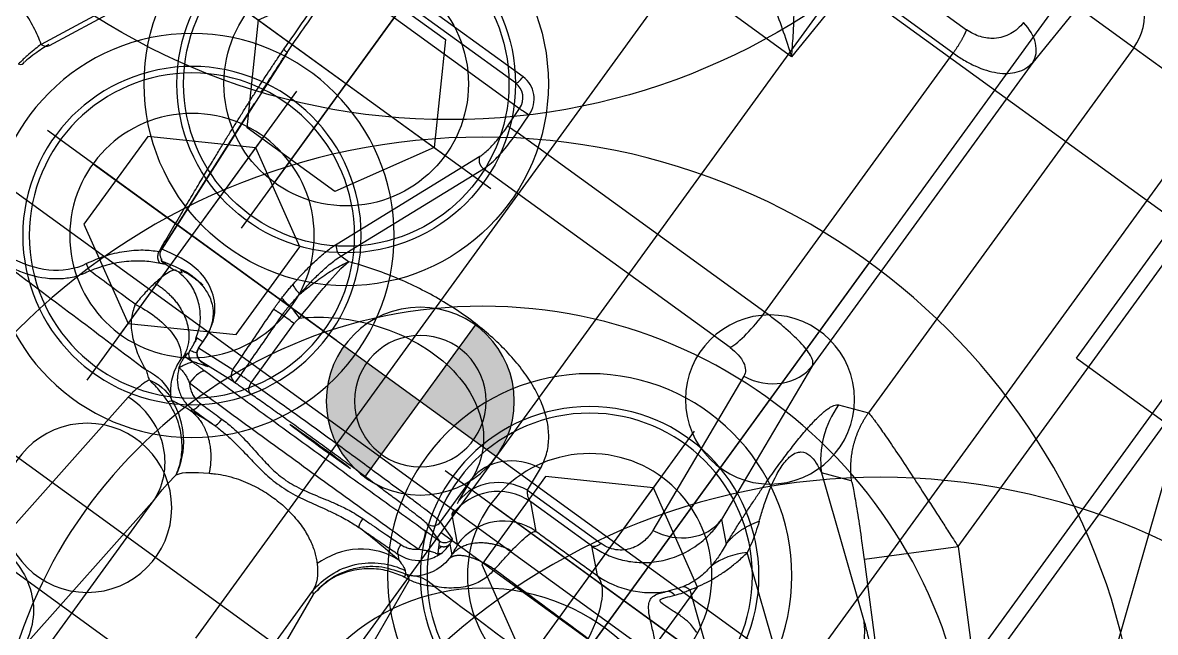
# Model space of a CAD drawing. Header units: millimetres. Extents: x 10462777 to 22643323, y 453826 to 1389191.
# Drawn here: x 11278924.3 to 11278984.5, y 585002 to 585034.5 of the extents above; entities that cross this region are included whole.
import ezdxf

# ---------------------------------------------------------------- set-up
doc = ezdxf.new("R2010")
doc.units = ezdxf.units.MM
doc.header["$LTSCALE"] = 200
doc.header["$MEASUREMENT"] = 0
for name, pattern in [('CENTER', [2, 1.25, -0.25, 0.25, -0.25]), ('HIDDEN', [3.75, 2.5, -1.25]), ('PHANTOM', [2.5, 1.25, -0.25, 0.25, -0.25, 0.25, -0.25])]:
    doc.linetypes.add(name, pattern=pattern)
doc.layers.get('0').update_dxf_attribs({"linetype": 'CONTINUOUS'})
for name, color, linetype in [('1', 1, 'CENTER'), ('CENTER', 1, 'CONTINUOUS'), ('CL', 3, 'CONTINUOUS'), ('DR1501-002-005-002', 7, 'CONTINUOUS'), ('HL', 2, 'HIDDEN')]:
    doc.layers.add(name, color=color, linetype=linetype)
doc.layers.add('LAYOUT', color=8, linetype='CONTINUOUS', lineweight=25)

# ---------------------------------------------------------------- blocks, each defined once
blk = doc.blocks.new('A$C321A0869')
at = {"layer": '1', "color": 155, "linetype": 'Continuous'}
for p, q in [((466.979, 285.091), (466.772, 281.313)), ((470.657, 285.091), (466.979, 285.091)), ((470.657, 285.091), (470.657, 261.085)), ((478.694, 285.091), (470.657, 285.091)), ((478.694, 258.125), (478.694, 285.091)), ((492.896, 247.097), (479.067, 285.091)), ((466.772, 281.313), (466.772, 261.384)), ((456.343, 280.651), (462.898, 280.651)), ((456.495, 279.228), (456.215, 274.025)), ((463.05, 279.228), (456.495, 279.228)), ((463.05, 262.187), (463.05, 279.228)), ((456.215, 274.025), (451.963, 274.025)), ((445.284, 264.77), (429.574, 264.77)), ((445.153, 264.267), (429.444, 264.267)), ((435.429, 263.296), (446.125, 263.296)), ((446.163, 262.169), (446.125, 263.296)), ((446.778, 262.187), (446.74, 263.314)), ((463.05, 262.187), (446.778, 262.187)), ((466.772, 261.384), (467.675, 251.903)), ((469.123, 260.498), (470.657, 261.085)), ((423.921, 251.321), (428.003, 259.79)), ((442.503, 251.77), (445.911, 259.991)), ((427.615, 259.573), (423.533, 251.104)), ((443.053, 251.352), (446.461, 259.573)), ((447.241, 259.573), (446.461, 259.573)), ((462.66, 259.573), (447.241, 259.573)), ((434.369, 258.44), (435.124, 246.06)), ((464.148, 258.77), (465.052, 249.289)), ((475.051, 254.667), (478.694, 258.125)), ((478.694, 258.125), (483.717, 252.833)), ((472.037, 257.627), (470.503, 257.04)), ((470.503, 257.04), (477.009, 251.957)), ((434.549, 255.216), (435.108, 246.047)), ((480.074, 249.375), (475.051, 254.667)), ((467.675, 251.903), (468.633, 250.991)), ((443.556, 251.352), (443.053, 251.352)), ((477.106, 245.576), (469.806, 251.28)), ((458.401, 247.109), (458.274, 248.447)), ((468.5, 247.885), (474.964, 242.835)), ((443.156, 243.104), (443.156, 246.992)), ((458.401, 247.109), (463.249, 247.109)), ((460.06, 245.603), (458.899, 246.709)), ((462.9, 246.709), (458.899, 246.709)), ((462.9, 246.709), (464.06, 245.604)), ((455.65, 243.018), (455.65, 245.834)), ((455.778, 244.496), (455.65, 245.834)), ((435.496, 245.532), (436.29, 245.532)), ((439.774, 243.464), (439.792, 242.941)), ((439.809, 242.94), (439.792, 243.447)), ((456.297, 243.342), (455.926, 243.695)), ((439.792, 242.941), (439.809, 242.94)), ((441.958, 243.08), (439.809, 242.94)), ((456.695, 242.67), (455.65, 243.018)), ((456.767, 242.895), (456.297, 243.342)), ((457.087, 242.59), (456.767, 242.895)), ((442.444, 242.595), (440.295, 242.455)), ((440.295, 242.455), (440.794, 242.452)), ((440.646, 242.403), (440.794, 242.452)), ((448.116, 242.509), (446.116, 242.509)), ((448.116, 242.544), (448.116, 242.509)), ((448.116, 242.509), (450.116, 242.509)), ((456.192, 242.167), (455.148, 242.515)), ((456.742, 242.361), (457.163, 241.947)), ((441.372, 240.01), (441.476, 240.115)), ((454.811, 240.303), (455.048, 240.07)), ((457.119, 229.818), (456.133, 239.558)), ((438.309, 238.644), (437.273, 228.161)), ((452.31, 236.044), (452.438, 235.91)), ((452.31, 215.653), (452.31, 236.044)), ((452.438, 235.91), (453.419, 226.225)), ((442.638, 235.051), (441.602, 224.568)), ((442.638, 215.654), (442.638, 235.051))]:
    blk.add_line(p, q, dxfattribs=at)
blk.add_arc((440.295, 242.958), 0.503, 181.9319, 269.73203, dxfattribs=at)
for centre, major_axis, ratio, start_param, end_param in [((467.644, 285.091), (0, -3.018), 0.99863, 1.570784, 3.14158), ((464.762, 281.313), (-2.009, 0.111), 0.723624, 3.217493, 4.568004), ((445.153, 264.77), (0, -0.503), 0.258819, 0, 1.570796), ((445.284, 263.261), (0, 1.509), 0.965926, 4.747296, 6.283185), ((445.153, 263.261), (0, 1.006), 0.965926, 4.747296, 6.283185), ((446.61, 263.314), (-0.503, -0.017), 0.009033, 0.261647, 1.832443), ((463.758, 261.384), (3.004, 0.286), 0.87535, 4.75906, 6.174726), ((474.146, 260.498), (-1.799, 4.697), 0.998429, 1.205492, 1.963716), ((464.661, 251.903), (-3.004, -0.286), 0.87535, 1.617467, 3.033135), ((473.365, 248.498), (-3.097, -3.964), 0.9436, 1.570795, 2.984605), ((423.468, 251.539), (0.453, -0.218), 0.831871, 5.227475, 6.283176), ((442.988, 251.788), (-0.465, 0.193), 0.840907, 0.498329, 2.038897), ((422.881, 249.862), (0.485, -0.132), 0.647502, 5.49293, 6.629489), ((458.664, 245.834), (3.004, 0.286), 0.87535, 1.617467, 3.033136), ((442.547, 247.392), (-0.98, 0.226), 0.189557, 4.024984, 4.921857), ((458.792, 244.496), (-3.004, -0.286), 0.87535, 4.75906, 6.174726), ((463.992, 250.627), (-3.469, -3.642), 0.997391, 0.77587, 1.562653), ((458.94, 243.695), (2.081, 2.185), 0.997391, 0.775872, 2.330495), ((435.61, 246.078), (0.502, 0.031), 0.092124, 2.878813, 3.141617), ((460.101, 242.59), (-2.081, -2.185), 0.997391, 3.917464, 5.472087), ((440.295, 242.958), (0.033, -0.502), 0.965941, 4.684311, 6.215689), ((442.444, 243.098), (-0.503, -0.018), 0.001214, 0.261636, 1.604682), ((442.444, 243.098), (0.033, -0.502), 0.965941, 4.684311, 6.215689), ((442.444, 243.098), (0, -0.503), 0.0339, 0.017463, 1.570816), ((455.148, 243.023), (-0.159, -0.477), 0.998478, 0.321964, 1.881659), ((439.908, 242.584), (-0.106, 0.388), 0.997822, 1.304169, 2.873854), ((439.91, 242.581), (-0.083, -0.394), 0.996405, 6.0569, 6.490677), ((439.929, 242.57), (-0.343, 0.21), 0.999791, 1.672901, 2.119949), ((440.646, 242.806), (-0.127, 0.382), 0.998478, 2.312751, 2.819629), ((440.851, 241.16), (0.007, 1.006), 0.347159, 0.01862, 1.57304), ((442.912, 240.617), (-0.001, 0.503), 0.231957, 3.195774, 4.712032), ((452.301, 240.738), (-0.012, 0.503), 0.186507, 1.566321, 3.088304), ((438.623, 234.875), (4.004, -0.396), 0.938232, 0.151692, 1.741606)]:
    blk.add_ellipse(centre, major_axis=major_axis, ratio=ratio, start_param=start_param, end_param=end_param, dxfattribs=at)
at = {"layer": '1', "color": 155, "linetype": 'Continuous', "extrusion": (0, 0, -1)}
for start_param, end_param in [(0.000305, 1.570796), (3.141593, 6.283185), (1.570796, 3.141288)]:
    blk.add_ellipse((448.116, 242.509), major_axis=(-2, 0), ratio=0.017455, start_param=start_param, end_param=end_param, dxfattribs=at)
at = {"layer": '1', "color": 155, "linetype": 'Continuous'}
for points, degree, knots in [([(465.131, 282.736), (465.115, 282.585), (465.084, 282.284), (464.938, 281.859), (464.709, 281.471), (464.331, 281.082), (463.852, 280.814), (463.328, 280.672), (463.041, 280.658), (462.898, 280.651)], 3, [0, 0, 0, 0, 0.149619, 0.297757, 0.443397, 0.586861, 0.796405, 0.898581, 1, 1, 1, 1]), ([(463.05, 279.228), (463.282, 279.234), (463.756, 279.246), (464.653, 279.384), (465.666, 279.731), (466.349, 280.287), (466.686, 280.839), (466.743, 281.153), (466.772, 281.313)], 3, [0, 0, 0, 0, 0.10841, 0.221096, 0.454943, 0.713247, 0.854294, 1, 1, 1, 1]), ([(456.215, 274.025), (456.021, 274.342), (455.696, 274.872), (455.08, 275.809), (454.428, 276.742), (453.807, 277.533), (453.411, 277.979), (453.251, 278.134), (453.182, 278.201)], 3, [0, 0, 0, 0, 0.203706, 0.339961, 0.610912, 0.827442, 0.925494, 1, 1, 1, 1]), ([(451.814, 276.862), (452.369, 276.595), (453.155, 276.114), (454.694, 275.109), (455.474, 274.566), (456.215, 274.025)], 3, [0, 0, 0, 0, 0.5, 0.5, 1, 1, 1, 1]), ([(434.134, 258.457), (434.113, 259.488), (434.074, 261.435), (434.036, 263.362), (434.018, 264.27)], 3, [0, 0, 0, 0, 0.526385, 1, 1, 1, 1]), ([(434.369, 258.44), (434.347, 259.47), (434.304, 261.423), (434.263, 263.356), (434.243, 264.27)], 3, [0, 0, 0, 0, 0.524797, 1, 1, 1, 1]), ([(446.461, 259.573), (446.517, 259.734), (446.641, 260.095), (446.774, 260.997), (446.777, 261.767), (446.778, 262.187)], 3, [0, 0, 0, 0, 0.267674, 0.601118, 1, 1, 1, 1]), ([(466.772, 261.384), (466.744, 261.443), (466.691, 261.559), (466.376, 261.766), (465.714, 261.983), (464.714, 262.121), (463.794, 262.179), (463.297, 262.184), (463.05, 262.187)], 3, [0, 0, 0, 0, 0.132139, 0.256389, 0.507677, 0.754767, 0.87835, 1, 1, 1, 1]), ([(470.657, 261.085), (470.686, 261.083), (470.743, 261.079), (470.978, 261.013), (471.377, 260.886), (472.031, 260.66), (473.347, 260.185), (475.116, 259.519), (476.826, 258.858), (477.872, 258.449), (478.404, 258.24), (478.694, 258.125)], 3, [0, 0, 0, 0, 0.077097, 0.154732, 0.233077, 0.351193, 0.475205, 0.73083, 0.86431, 0.92586, 1, 1, 1, 1]), ([(434.506, 255.924), (434.501, 256.01), (434.485, 256.284), (434.459, 256.742), (434.428, 257.3), (434.398, 257.863), (434.379, 258.246), (434.369, 258.44)], 3, [0, 0, 0, 0, 0.101663, 0.326247, 0.550831, 0.775416, 1, 1, 1, 1]), ([(469.342, 253.002), (469.261, 253.227), (469.101, 253.672), (468.871, 254.438), (468.696, 255.144), (468.577, 255.961), (468.602, 256.519), (468.668, 256.899), (468.797, 257.136), (469.066, 257.406), (469.464, 257.449), (469.978, 257.322), (470.327, 257.134), (470.503, 257.04)], 3, [0, 0, 0, 0, 0.088282, 0.174016, 0.253238, 0.300152, 0.32023, 0.343686, 0.399767, 0.461906, 0.637167, 0.817571, 1, 1, 1, 1]), ([(475.051, 254.667), (474.344, 255.412), (473.266, 256.52), (472.277, 257.467), (472.059, 257.636), (472.037, 257.627)], 3, [0, 0, 0, 0, 0.5, 0.75, 1, 1, 1, 1]), ([(462.9, 246.709), (463.044, 246.714), (463.33, 246.724), (463.899, 246.809), (464.603, 247.008), (465.403, 247.408), (466.145, 247.977), (466.796, 248.726), (467.312, 249.653), (467.584, 250.564), (467.681, 251.331), (467.677, 251.729), (467.675, 251.903)], 3, [0, 0, 0, 0, 0.049204, 0.098006, 0.195949, 0.298758, 0.410567, 0.535096, 0.675092, 0.831009, 0.926119, 1, 1, 1, 1]), ([(423.868, 251.335), (423.851, 251.296), (423.787, 251.146), (423.673, 250.848), (423.523, 250.395), (423.419, 250.038), (423.367, 249.845)], 3, [0, 0, 0, 0, 0.10966, 0.40644, 0.70322, 1, 1, 1, 1]), ([(442.477, 248.46), (442.533, 248.673), (442.645, 249.097), (442.873, 249.818), (443.167, 250.634), (443.423, 251.106), (443.556, 251.352)], 3, [0, 0, 0, 0, 0.181714, 0.361542, 0.668021, 1, 1, 1, 1]), ([(442.477, 248.46), (442.479, 248.492), (442.491, 248.624), (442.515, 248.863), (442.553, 249.182), (442.601, 249.522), (442.66, 249.881), (442.733, 250.257), (442.823, 250.647), (442.93, 251.024), (443.011, 251.25), (443.053, 251.352)], 3, [0, 0, 0, 0, 0.026988, 0.111938, 0.205321, 0.308097, 0.421549, 0.547167, 0.686891, 0.84333, 1, 1, 1, 1]), ([(443.202, 247.392), (443.238, 248.182), (443.277, 248.978), (443.377, 250.347), (443.446, 250.939), (443.556, 251.352)], 3, [0, 0, 0, 0, 0.5, 0.5, 1, 1, 1, 1]), ([(423.533, 251.104), (423.522, 251.07), (423.475, 250.925), (423.392, 250.629), (423.284, 250.171), (423.208, 249.793), (423.167, 249.573), (423.162, 249.546)], 3, [0, 0, 0, 0, 0.081006, 0.34261, 0.633516, 0.956446, 1, 1, 1, 1]), ([(468.633, 250.991), (468.652, 250.857), (468.69, 250.518), (468.704, 250.044), (468.687, 249.708), (468.677, 249.58)], 3, [0, 0, 0, 0, 0.292514, 0.729303, 1, 1, 1, 1]), ([(443.202, 247.392), (444.203, 248.272), (445.484, 249.033), (448.328, 249.988), (449.882, 250.161), (452.579, 249.771), (453.696, 249.223), (455.19, 247.741), (455.584, 246.814), (455.65, 245.834)], 3, [0, 0, 0, 0, 0.25, 0.25, 0.5, 0.5, 0.75, 0.75, 1, 1, 1, 1]), ([(468.677, 249.58), (468.65, 249.335), (468.61, 248.977), (468.428, 248.427), (468.273, 248.084), (468.159, 247.895), (468.105, 247.805)], 3, [0, 0, 0, 0, 0.542193, 0.791502, 0.901502, 1, 1, 1, 1]), ([(468.029, 247.189), (468.056, 247.222), (468.169, 247.366), (468.33, 247.596), (468.453, 247.801), (468.5, 247.885)], 3, [0, 0, 0, 0, 0.152753, 0.660661, 1, 1, 1, 1]), ([(458.899, 246.709), (458.896, 246.71), (458.87, 246.714), (458.82, 246.726), (458.751, 246.755), (458.683, 246.796), (458.616, 246.849), (458.549, 246.914), (458.483, 246.991), (458.434, 247.059), (458.407, 247.1), (458.401, 247.109)], 3, [0, 0, 0, 0, 0.019231, 0.152563, 0.285669, 0.418951, 0.552837, 0.687776, 0.824223, 0.96263, 1, 1, 1, 1]), ([(469.081, 243.888), (468.993, 244.044), (468.825, 244.339), (468.44, 244.769), (467.838, 245.257), (467.295, 245.746), (467.107, 246.145), (467.088, 246.391), (467.18, 246.618), (467.365, 246.865), (467.517, 247.043), (467.597, 247.137)], 3, [0, 0, 0, 0, 0.112378, 0.212022, 0.38125, 0.626937, 0.716016, 0.791077, 0.882736, 0.937814, 1, 1, 1, 1]), ([(470.126, 246.27), (469.914, 246.343), (469.557, 246.467), (468.982, 246.481), (468.605, 246.465), (468.258, 246.443), (467.893, 246.419), (467.536, 246.439), (467.55, 246.581), (467.598, 246.67), (467.748, 246.861), (467.912, 247.052), (468.029, 247.189)], 3, [0, 0, 0, 0, 0.265001, 0.44646, 0.551149, 0.587095, 0.728981, 0.842237, 0.862993, 0.883813, 0.916512, 1, 1, 1, 1]), ([(439.792, 243.447), (439.782, 243.599), (439.764, 243.877), (439.691, 244.248), (439.59, 244.585), (439.407, 244.987), (439.09, 245.426), (438.39, 246.013), (437.035, 246.472), (435.867, 246.22), (435.124, 246.06)], 3, [0, 0, 0, 0, 0.024222, 0.044598, 0.069096, 0.101718, 0.167094, 0.268718, 0.534495, 1, 1, 1, 1]), ([(435.089, 245.855), (434.847, 245.725), (434.351, 245.459), (433.588, 244.798), (432.882, 244.011), (432.513, 243.378), (432.342, 243.084)], 3, [0, 0, 0, 0, 0.248603, 0.51116, 0.772949, 1, 1, 1, 1]), ([(435.435, 245.615), (435.388, 245.64), (435.293, 245.692), (435.167, 245.843), (435.141, 245.979), (435.124, 246.06)], 3, [0, 0, 0, 0, 0.286132, 0.572683, 1, 1, 1, 1]), ([(437.719, 245.814), (437.518, 245.842), (436.771, 245.88), (436.034, 245.679), (435.496, 245.532)], 3, [0, 0, 0, 0, 0.26895, 1, 1, 1, 1]), ([(436.571, 245.751), (436.675, 245.773), (436.875, 245.809), (437.148, 245.838), (437.399, 245.848), (437.63, 245.842), (437.83, 245.825), (437.949, 245.808), (438.002, 245.799)], 3, [0, 0, 0, 0, 0.171321, 0.342641, 0.513962, 0.685282, 0.856603, 1, 1, 1, 1]), ([(436.571, 245.751), (436.691, 245.773), (436.92, 245.807), (437.234, 245.83), (437.522, 245.832), (437.785, 245.816), (437.944, 245.796), (438.019, 245.784)], 3, [0, 0, 0, 0, 0.201097, 0.402193, 0.60329, 0.804387, 1, 1, 1, 1]), ([(437.139, 245.845), (437.381, 245.863), (437.831, 245.815), (438.516, 245.616), (439.085, 245.241), (439.48, 244.741), (439.687, 244.227), (439.763, 243.82), (439.787, 243.554), (439.791, 243.417), (439.791, 243.348)], 3, [0, 0, 0, 0, 0.296494, 0.526122, 0.741357, 0.86778, 0.933922, 0.966829, 0.983319, 1, 1, 1, 1]), ([(435.515, 245.399), (435.27, 245.281), (434.769, 245.04), (433.994, 244.44), (433.275, 243.729), (432.894, 243.148), (432.718, 242.88)], 3, [0, 0, 0, 0, 0.251112, 0.515047, 0.776093, 1, 1, 1, 1]), ([(435.479, 245.532), (435.479, 245.541), (435.48, 245.559), (435.45, 245.597), (435.435, 245.615)], 3, [0, 0, 0, 0, 0.526326, 1, 1, 1, 1]), ([(435.795, 245.549), (435.789, 245.542), (435.77, 245.527), (435.72, 245.495), (435.64, 245.454), (435.561, 245.419), (435.515, 245.399)], 3, [0, 0, 0, 0, 0.232214, 0.488143, 0.744071, 1, 1, 1, 1]), ([(436.419, 245.602), (436.37, 245.574), (436.273, 245.518), (436.128, 245.251), (435.996, 244.875), (435.919, 244.526), (435.884, 244.367)], 3, [0, 0, 0, 0, 0.250076, 0.500348, 0.771805, 1, 1, 1, 1]), ([(439.4, 243.242), (439.321, 243.499), (439.159, 244.024), (438.653, 244.704), (437.986, 245.226), (437.265, 245.529), (436.784, 245.576), (436.576, 245.591)], 3, [0, 0, 0, 0, 0.202889, 0.416222, 0.63221, 0.842478, 1, 1, 1, 1]), ([(459.605, 243.996), (459.635, 244.211), (459.696, 244.663), (459.808, 245.154), (459.932, 245.499), (460.018, 245.568), (460.06, 245.603)], 3, [0, 0, 0, 0, 0.237803, 0.498684, 0.749024, 1, 1, 1, 1]), ([(435.884, 244.367), (435.864, 244.258), (435.823, 244.04), (435.756, 243.551), (435.729, 243.132), (435.711, 242.853)], 3, [0, 0, 0, 0, 0.249858, 0.499983, 1, 1, 1, 1]), ([(455.926, 243.695), (455.909, 243.712), (455.879, 243.784), (455.849, 243.932), (455.837, 244.007)], 3, [0, 0, 0, 0, 0.573601, 1, 1, 1, 1]), ([(459.461, 242.66), (459.485, 242.9), (459.533, 243.381), (459.581, 243.79), (459.605, 243.996)], 3, [0, 0, 0, 0, 0.497252, 1, 1, 1, 1]), ([(432.342, 243.084), (432.019, 242.457), (431.515, 241.967), (430.317, 241.286), (429.628, 241.086), (428.911, 240.962)], 3, [0, 0, 0, 0, 0.5, 0.5, 1, 1, 1, 1]), ([(432.717, 242.88), (432.594, 242.663), (432.345, 242.228), (431.829, 241.694), (431, 241.093), (430.045, 240.719), (429.277, 240.562), (429.057, 240.517)], 3, [0, 0, 0, 0, 0.164079, 0.329193, 0.498103, 0.855921, 1, 1, 1, 1]), ([(435.711, 242.853), (436.445, 242.985), (437.406, 242.987), (438.884, 242.578), (439.316, 242.19), (439.396, 241.836)], 3, [0, 0, 0, 0, 0.5, 0.5, 1, 1, 1, 1]), ([(438.225, 240.366), (438.038, 240.452), (437.723, 240.598), (437.14, 240.949), (436.551, 241.411), (435.982, 242.066), (435.794, 242.611), (435.711, 242.854)], 3, [0, 0, 0, 0, 0.193806, 0.326914, 0.597095, 0.821193, 1, 1, 1, 1]), ([(439.779, 243.342), (439.747, 243.342), (439.634, 243.342), (439.516, 243.342), (439.429, 243.342)], 3, [0, 0, 0, 0, 0.285384, 1, 1, 1, 1]), ([(443.156, 243.104), (443.138, 243.104), (443.061, 243.102), (442.909, 243.1), (442.692, 243.098), (442.539, 243.098), (442.462, 243.098), (442.461, 243.098)], 3, [0, 0, 0, 0, 0.094752, 0.395036, 0.694761, 0.994476, 1, 1, 1, 1]), ([(455.65, 243.018), (455.606, 243.025), (455.52, 243.039), (455.136, 243.058), (454.617, 243.075), (453.987, 243.09), (453.289, 243.102), (452.554, 243.112), (451.811, 243.119), (450.484, 243.13), (448.377, 243.137), (445.511, 243.131), (443.946, 243.113), (443.156, 243.104)], 3, [0, 0, 0, 0, 0.077293, 0.150401, 0.219337, 0.284093, 0.34467, 0.401065, 0.453279, 0.501308, 0.664235, 0.830466, 1, 1, 1, 1]), ([(439.43, 242.224), (439.434, 242.248), (439.443, 242.293), (439.46, 242.337), (439.476, 242.337), (439.486, 242.337)], 3, [0, 0, 0, 0, 0.274607, 0.572651, 1, 1, 1, 1]), ([(439.485, 242.151), (439.497, 242.155), (439.632, 242.159), (439.69, 242.161), (439.788, 242.163), (439.819, 242.164), (439.88, 242.166), (439.947, 242.167), (439.978, 242.168)], 2, [0, 0, 0, 0.5, 0.5, 0.75, 0.75, 0.875, 0.875, 1, 1, 1]), ([(439.495, 242.154), (439.496, 242.178), (439.499, 242.23), (439.5, 242.297), (439.501, 242.333)], 3, [0, 0, 0, 0, 0.462687, 1, 1, 1, 1]), ([(439.929, 242.168), (439.734, 242.163), (439.665, 242.161), (439.547, 242.157), (439.495, 242.154)], 2, [0, 0, 0, 0.5, 0.5, 1, 1, 1]), ([(439.507, 242.584), (439.596, 242.608), (439.721, 242.643), (439.842, 242.679), (439.879, 242.69)], 3, [0, 0, 0, 0, 0.689149, 1, 1, 1, 1]), ([(439.581, 241.476), (439.59, 241.516), (439.607, 241.6), (439.74, 241.808), (439.85, 242.006), (439.939, 242.14), (439.965, 242.159), (439.978, 242.168)], 3, [0, 0, 0, 0, 0.183346, 0.388593, 0.642443, 0.828075, 1, 1, 1, 1]), ([(455.206, 242.165), (455.466, 242.166), (455.689, 242.167), (455.949, 242.168), (456.192, 242.167)], 2, [0, 0, 0, 0.5, 0.5, 1, 1, 1]), ([(455.547, 241.159), (455.546, 241.394), (455.512, 241.669), (455.379, 242.06), (455.286, 242.161), (455.206, 242.165)], 3, [0, 0, 0, 0, 0.5, 0.5, 1, 1, 1, 1]), ([(456.323, 241.961), (456.297, 242.012), (456.238, 242.126), (456.209, 242.153), (456.192, 242.167)], 3, [0, 0, 0, 0, 0.446978, 1, 1, 1, 1]), ([(459.461, 242.66), (459.428, 242.424), (459.358, 241.908), (459.025, 241.337), (458.653, 240.898), (458.282, 240.576), (457.853, 240.278), (457.541, 240.128), (457.379, 240.05)], 3, [0, 0, 0, 0, 0.187022, 0.407873, 0.535661, 0.67701, 0.831983, 1, 1, 1, 1]), ([(440.056, 240.091), (439.934, 240.251), (439.785, 240.46), (439.53, 241.018), (439.412, 241.37), (439.396, 241.836)], 3, [0, 0, 0, 0, 0.5, 0.5, 1, 1, 1, 1]), ([(455.547, 241.159), (455.56, 241.165), (455.657, 241.212), (455.82, 241.297), (456.01, 241.391), (456.17, 241.457), (456.303, 241.502), (456.412, 241.53), (456.499, 241.546), (456.562, 241.552), (456.595, 241.548), (456.601, 241.541), (456.602, 241.538)], 3, [0, 0, 0, 0, 0.019584, 0.149994, 0.279955, 0.399062, 0.510093, 0.615931, 0.720013, 0.824028, 0.928488, 1, 1, 1, 1]), ([(456.411, 241.803), (456.411, 241.805), (456.38, 241.86), (456.351, 241.911), (456.323, 241.961)], 3, [0, 0, 0, 0, 0.02192, 1, 1, 1, 1]), ([(456.411, 241.803), (456.412, 241.804), (456.418, 241.822), (456.43, 241.859), (456.447, 241.917), (456.458, 241.965), (456.464, 241.994), (456.466, 242.002)], 3, [0, 0, 0, 0, 0.003661, 0.265877, 0.54947, 0.858754, 1, 1, 1, 1]), ([(456.52, 241.613), (456.507, 241.635), (456.471, 241.694), (456.435, 241.761), (456.411, 241.803)], 3, [0, 0, 0, 0, 0.358535, 1, 1, 1, 1]), ([(456.544, 241.581), (456.543, 241.581), (456.535, 241.591), (456.528, 241.603), (456.52, 241.613)], 3, [0, 0, 0, 0, 0.058367, 1, 1, 1, 1]), ([(456.544, 241.581), (456.547, 241.587), (456.552, 241.6), (456.558, 241.614), (456.561, 241.621)], 3, [0, 0, 0, 0, 0.542421, 1, 1, 1, 1]), ([(456.584, 241.547), (456.581, 241.548), (456.572, 241.55), (456.559, 241.562), (456.548, 241.576), (456.544, 241.581)], 3, [0, 0, 0, 0, 0.224658, 0.714713, 1, 1, 1, 1]), ([(456.602, 241.538), (456.6, 241.54), (456.598, 241.544), (456.588, 241.546), (456.584, 241.547)], 3, [0, 0, 0, 0, 0.660066, 1, 1, 1, 1]), ([(439.581, 241.476), (439.582, 241.476), (439.583, 241.481), (439.597, 241.488), (439.641, 241.489), (439.709, 241.482), (439.797, 241.466), (439.898, 241.441), (440.001, 241.408), (440.101, 241.37), (440.195, 241.328), (440.285, 241.282), (440.377, 241.232), (440.449, 241.19), (440.493, 241.165), (440.502, 241.16)], 3, [0, 0, 0, 0, 0.012537, 0.117886, 0.223447, 0.32978, 0.437729, 0.542233, 0.635813, 0.718463, 0.792113, 0.857908, 0.920039, 0.983129, 1, 1, 1, 1]), ([(439.846, 240.966), (439.852, 240.956), (439.975, 240.778), (440.284, 240.48), (440.84, 240.175), (441.26, 240.136), (441.476, 240.115)], 3, [0, 0, 0, 0, 0.018504, 0.337846, 0.659315, 1, 1, 1, 1]), ([(440.502, 241.16), (441.195, 241.156), (442.582, 241.148), (444.738, 241.141), (446.921, 241.137), (449.119, 241.137), (451.304, 241.141), (453.462, 241.148), (454.852, 241.155), (455.547, 241.159)], 3, [0, 0, 0, 0, 0.142909, 0.285792, 0.428662, 0.571517, 0.714357, 0.85718, 1, 1, 1, 1]), ([(454.811, 240.303), (454.975, 240.32), (455.358, 240.359), (455.903, 240.629), (456.227, 240.934), (456.355, 241.106)], 3, [0, 0, 0, 0, 0.275569, 0.645455, 1, 1, 1, 1]), ([(456.355, 241.106), (456.378, 241.138), (456.472, 241.274), (456.546, 241.424), (456.602, 241.538)], 3, [0, 0, 0, 0, 0.241378, 1, 1, 1, 1]), ([(438.225, 240.366), (438.295, 240.308), (438.431, 240.197), (438.593, 240.09), (438.672, 240.038)], 3, [0, 0, 0, 0, 0.51284, 1, 1, 1, 1]), ([(443.029, 240.617), (443.275, 240.61), (443.729, 240.596), (444.364, 240.506), (444.927, 240.401), (445.442, 240.29), (445.929, 240.183), (446.544, 240.059), (447.347, 239.951), (448.195, 240.002), (448.916, 240.139), (449.484, 240.274), (450.06, 240.417), (450.68, 240.557), (451.399, 240.689), (451.922, 240.72), (452.207, 240.738)], 3, [0, 0, 0, 0, 0.080725, 0.148995, 0.208367, 0.266347, 0.319067, 0.36904, 0.467913, 0.577834, 0.63918, 0.702779, 0.764647, 0.82981, 0.9073, 1, 1, 1, 1]), ([(440.167, 239.683), (440.064, 239.718), (439.844, 239.795), (439.488, 239.893), (439.086, 239.983), (438.816, 240.019), (438.672, 240.038)], 3, [0, 0, 0, 0, 0.202391, 0.434547, 0.698637, 1, 1, 1, 1]), ([(440.204, 239.928), (440.19, 239.941), (440.155, 239.975), (440.106, 240.029), (440.072, 240.07), (440.056, 240.091)], 3, [0, 0, 0, 0, 0.246048, 0.63166, 1, 1, 1, 1]), ([(441.372, 240.01), (441.259, 239.991), (441.025, 239.951), (440.743, 239.923), (440.5, 239.895), (440.388, 239.865), (440.33, 239.85)], 3, [0, 0, 0, 0, 0.226451, 0.46798, 0.725498, 1, 1, 1, 1]), ([(442.919, 240.115), (443.126, 240.111), (443.569, 240.101), (444.373, 240.004), (445.29, 239.837), (446.299, 239.649), (447.329, 239.54), (448.445, 239.596), (449.405, 239.784), (450.193, 239.953), (450.855, 240.084), (451.562, 240.198), (452.073, 240.224), (452.308, 240.235)], 3, [0, 0, 0, 0, 0.066143, 0.141795, 0.256863, 0.361252, 0.46566, 0.583208, 0.712167, 0.773874, 0.837655, 0.925215, 1, 1, 1, 1]), ([(455.048, 240.07), (454.336, 240.043), (453.568, 239.769), (452.331, 238.773), (451.878, 238.071), (451.643, 237.371)], 3, [0, 0, 0, 0, 0.5, 0.5, 1, 1, 1, 1]), ([(455.048, 240.07), (454.661, 240.106), (453.951, 240.171), (452.822, 240.215), (452.308, 240.235)], 3, [0, 0, 0, 0, 0.544753, 1, 1, 1, 1]), ([(452.31, 236.044), (452.349, 236.881), (452.688, 237.81), (453.935, 239.227), (454.814, 239.68), (455.64, 239.825)], 3, [0, 0, 0, 0, 0.5, 0.5, 1, 1, 1, 1]), ([(455.048, 240.07), (455.189, 240.031), (455.47, 239.953), (455.584, 239.867), (455.64, 239.825)], 3, [0, 0, 0, 0, 0.505837, 1, 1, 1, 1]), ([(456.278, 239.919), (456.221, 239.878), (456.14, 239.818), (455.984, 239.741), (455.866, 239.707), (455.812, 239.691)], 3, [0, 0, 0, 0, 0.556018, 0.796902, 1, 1, 1, 1]), ([(456.133, 239.558), (456.241, 239.584), (456.471, 239.638), (456.788, 239.75), (457.101, 239.889), (457.283, 239.994), (457.38, 240.05)], 3, [0, 0, 0, 0, 0.206246, 0.44022, 0.704152, 1, 1, 1, 1]), ([(440.167, 239.683), (440.47, 239.549), (441.1, 239.27), (441.885, 238.584), (442.377, 237.889), (442.661, 237.28), (442.751, 236.96), (442.8, 236.787)], 3, [0, 0, 0, 0, 0.240342, 0.499543, 0.749438, 0.864553, 1, 1, 1, 1]), ([(455.817, 239.514), (455.544, 239.453), (454.958, 239.321), (454.101, 238.867), (453.296, 238.153), (452.639, 237.142), (452.507, 236.334), (452.438, 235.91)], 3, [0, 0, 0, 0, 0.153861, 0.330831, 0.530874, 0.753948, 1, 1, 1, 1]), ([(453.992, 238.9), (454.163, 239.034), (454.716, 239.394), (455.353, 239.568), (455.779, 239.685)], 3, [0, 0, 0, 0, 0.329252, 1, 1, 1, 1]), ([(455.812, 239.691), (455.806, 239.69), (455.796, 239.688), (455.784, 239.686), (455.779, 239.685)], 3, [0, 0, 0, 0, 0.572233, 1, 1, 1, 1]), ([(455.779, 239.685), (455.783, 239.671), (455.79, 239.644), (455.808, 239.557), (455.817, 239.514)], 3, [0, 0, 0, 0, 0.5, 1, 1, 1, 1]), ([(456.133, 239.558), (456.056, 239.609), (455.944, 239.683), (455.843, 239.689), (455.812, 239.691)], 3, [0, 0, 0, 0, 0.686253, 1, 1, 1, 1]), ([(444.171, 237.884), (444.266, 237.946), (444.509, 238.091), (444.941, 238.303), (445.461, 238.5), (445.993, 238.65), (446.508, 238.752), (447.004, 238.814), (447.486, 238.842), (447.964, 238.838), (448.45, 238.803), (448.946, 238.731), (449.423, 238.623), (449.854, 238.491), (450.232, 238.344), (450.569, 238.183), (450.874, 238.008), (451.147, 237.822), (451.39, 237.625), (451.548, 237.473), (451.629, 237.387), (451.643, 237.371)], 3, [0, 0, 0, 0, 0.050206, 0.121697, 0.192061, 0.254502, 0.311173, 0.362686, 0.411648, 0.460199, 0.510527, 0.564911, 0.622823, 0.677664, 0.728627, 0.780086, 0.832024, 0.883516, 0.935268, 0.988244, 1, 1, 1, 1]), ([(452.438, 235.91), (452.48, 236.249), (452.558, 236.889), (452.94, 237.725), (453.418, 238.386), (453.794, 238.746), (453.992, 238.9)], 3, [0, 0, 0, 0, 0.295105, 0.556728, 0.784817, 1, 1, 1, 1]), ([(437.273, 228.161), (438.335, 228.227), (439.425, 227.876), (441.032, 226.542), (441.539, 225.568), (441.602, 224.568)], 3, [0, 0, 0, 0, 0.5, 0.5, 1, 1, 1, 1])]:
    blk.add_open_spline(points, degree=degree, knots=knots, dxfattribs=at)
for points, weights in [([(462.898, 280.651), (462.995, 280.276), (463.05, 279.779), (463.05, 279.228)], [1.1232481992, 1.02817952758, 0.988109949553, 1.00303946511]), ([(470.657, 261.085), (470.659, 259.75), (471.165, 258.548), (472.037, 257.627)], [1.00000040806, 1.00017010855, 1.05327027137, 1.15930089652]), ([(445.911, 259.991), (445.956, 259.743), (446.182, 259.57), (446.461, 259.573)], [1.17155311272, 0.947667962576, 0.9429185643, 1.1573049179]), ([(468.633, 250.991), (468.659, 251.703), (468.903, 252.387), (469.342, 253.002)], [1.00420682873, 0.993106286166, 1.00397396237, 1.03680985735]), ([(468.5, 247.885), (468.32, 247.894), (468.187, 247.868), (468.105, 247.805)], [1.00466195107, 0.998446003305, 0.998446016309, 1.00466199009]), ([(441.821, 246.974), (441.889, 246.975), (442.108, 246.982), (442.369, 246.992)], [1.13319327152, 0.950764818216, 0.955734010049, 1.14810084702]), ([(468.029, 247.189), (467.845, 247.215), (467.7, 247.198), (467.597, 247.137)], [1.01739627749, 1.00548402201, 0.999689533563, 1.00001281216]), ([(435.515, 245.399), (435.31, 245.427), (435.141, 245.608), (435.089, 245.855)], [1.13377607208, 0.955402585069, 0.955407976135, 1.13379224528]), ([(435.884, 244.367), (437.819, 244.57), (439.342, 243.588), (439.409, 242.094)], [1.20670435222, 0.931098593681, 0.931098549261, 1.20670421896]), ([(459.605, 243.996), (458.17, 243.765), (457.218, 242.966), (457.163, 241.947)], [1.12169121148, 0.959436246442, 0.959436262839, 1.12169126067]), ([(432.717, 242.88), (432.584, 242.928), (432.451, 243.001), (432.342, 243.084)], [1.01988768374, 0.977671211318, 1.0026658292, 1.09487153739]), ([(443.487, 242.602), (443.295, 242.605), (443.159, 242.813), (443.156, 243.104)], [1.16840952778, 0.943863594086, 0.943863490739, 1.16840921774]), ([(456.466, 242.002), (456.639, 242.077), (456.737, 242.211), (456.742, 242.361)], [1.02121972843, 0.966875812685, 1.01691334043, 1.17133231166]), ([(459.461, 242.66), (458.168, 242.614), (457.298, 242.257), (457.172, 241.721)], [1.10239993024, 0.9658684077, 0.965866689943, 1.10239477697]), ([(456.323, 241.961), (456.372, 241.969), (456.42, 241.983), (456.466, 242.002)], [1.09218849975, 1.06021557896, 1.03655932185, 1.02121972843]), ([(456.52, 241.614), (456.535, 241.616), (456.548, 241.618), (456.561, 241.621)], [1.0018490126, 1.00367145661, 1.00684109351, 1.01135792331]), ([(456.561, 241.621), (456.609, 241.633), (456.641, 241.654), (456.655, 241.68)], [1.01135792331, 1.02920633329, 1.06809065779, 1.12801089681]), ([(456.584, 241.547), (456.596, 241.547), (456.604, 241.55), (456.608, 241.553)], [1.05653735341, 1.07555338048, 1.09936635945, 1.12797629031]), ([(441.618, 240.618), (441.618, 240.336), (441.56, 240.131), (441.476, 240.115)], [1.15875232048, 0.947082544616, 0.947082559839, 1.15875236615]), ([(454.654, 240.806), (454.661, 240.529), (454.724, 240.317), (454.811, 240.303)], [1.24468906677, 0.978421254831, 0.929465607501, 1.09782212478]), ([(441.372, 240.01), (442.558, 239.978), (443.58, 239.189), (444.171, 237.884)], [1.05435092608, 0.969925491101, 0.983856072092, 1.09614266905])]:
    blk.add_rational_spline(points, weights, degree=3, dxfattribs=at)
for points, degree in [([(445.911, 259.991), (445.941, 260.065), (445.997, 260.231), (446.068, 260.544), (446.121, 260.905), (446.156, 261.305), (446.171, 261.732), (446.168, 262.022), (446.163, 262.169)], 3), ([(446.163, 262.169), (446.231, 262.169), (446.524, 262.177), (446.778, 262.187)], 3), ([(462.66, 259.573), (462.896, 260.1), (463.05, 261.133), (463.05, 262.187)], 3), ([(468.633, 250.991), (468.615, 251.23), (468.581, 251.7), (468.538, 252.381), (468.502, 253.041), (468.472, 253.68), (468.449, 254.298), (468.432, 254.89), (468.423, 255.45), (468.419, 255.957), (468.421, 256.408), (468.428, 256.837), (468.44, 257.269), (468.459, 257.706), (468.484, 258.125), (468.517, 258.517), (468.556, 258.878), (468.601, 259.206), (468.653, 259.5), (468.712, 259.762), (468.778, 259.988), (468.851, 260.179), (468.932, 260.33), (469.022, 260.441), (469.089, 260.484), (469.123, 260.498)], 3), ([(462.66, 259.573), (463.076, 259.573), (463.828, 259.405), (464.127, 258.995), (464.148, 258.77)], 3), ([(435.072, 245.983), (435.033, 246.376), (434.957, 247.147), (434.847, 248.287), (434.75, 249.339), (434.663, 250.295), (434.59, 251.136), (434.529, 251.867), (434.475, 252.528), (434.426, 253.156), (434.379, 253.787), (434.335, 254.414), (434.294, 255.021), (434.257, 255.608), (434.224, 256.18), (434.195, 256.744), (434.169, 257.307), (434.148, 257.874), (434.138, 258.262), (434.134, 258.457)], 3), ([(434.369, 258.44), (434.329, 258.447), (434.249, 258.453), (434.134, 258.457)], 3), ([(469.342, 253.002), (469.413, 252.809), (469.542, 252.424), (469.695, 251.849), (469.773, 251.468), (469.806, 251.28)], 3), ([(423.533, 251.104), (423.403, 251.195), (423.131, 251.371), (422.683, 251.614), (422.198, 251.833), (421.679, 252.029), (421.125, 252.2), (420.54, 252.347), (419.923, 252.467), (419.273, 252.56), (418.586, 252.626), (417.861, 252.661), (417.076, 252.665), (416.475, 252.638), (416.157, 252.616)], 3), ([(458.274, 248.447), (458.247, 248.725), (458.123, 249.258), (457.736, 249.996), (457.17, 250.651), (456.447, 251.219), (455.592, 251.693), (454.628, 252.074), (453.573, 252.36), (452.444, 252.554), (451.257, 252.658), (450.022, 252.671), (448.75, 252.594), (447.453, 252.426), (446.143, 252.166), (444.831, 251.812), (443.978, 251.516), (443.556, 251.352)], 3), ([(477.009, 251.957), (477.169, 251.831), (477.537, 251.529), (478.223, 250.927), (479.042, 250.175), (479.663, 249.588), (479.993, 249.272)], 3), ([(441.873, 248.657), (441.881, 248.75), (441.9, 248.941), (441.934, 249.244), (441.976, 249.565), (442.027, 249.903), (442.088, 250.258), (442.163, 250.628), (442.253, 251.01), (442.362, 251.396), (442.453, 251.65), (442.503, 251.77)], 3), ([(468.5, 247.885), (468.597, 248.031), (468.789, 248.34), (469.062, 248.859), (469.307, 249.418), (469.516, 250.011), (469.686, 250.63), (469.771, 251.061), (469.806, 251.28)], 3), ([(469.806, 251.28), (469.266, 250.814), (468.867, 250.214), (468.677, 249.58)], 3), ([(465.052, 249.289), (465.074, 249.063), (465.054, 248.602), (464.8, 247.923), (464.236, 247.306), (463.576, 247.109), (463.249, 247.109)], 3), ([(441.819, 247.718), (441.82, 247.788), (441.825, 247.933), (441.836, 248.16), (441.852, 248.4), (441.866, 248.57), (441.873, 248.657)], 3), ([(441.873, 248.657), (441.932, 248.557), (442.249, 248.453), (442.477, 248.46)], 3), ([(442.385, 247.621), (442.39, 247.682), (442.4, 247.808), (442.42, 248.01), (442.445, 248.226), (442.465, 248.38), (442.477, 248.46)], 3), ([(441.821, 246.974), (441.819, 247.026), (441.816, 247.136), (441.814, 247.312), (441.814, 247.505), (441.817, 247.645), (441.819, 247.718)], 3), ([(441.819, 247.718), (441.878, 247.666), (442.167, 247.618), (442.385, 247.621)], 3), ([(442.369, 246.992), (442.368, 247.034), (442.366, 247.124), (442.368, 247.272), (442.373, 247.436), (442.38, 247.557), (442.385, 247.621)], 3), ([(468.105, 247.805), (468.055, 247.726), (467.95, 247.572), (467.78, 247.349), (467.659, 247.207), (467.597, 247.137)], 3), ([(441.958, 243.08), (441.943, 243.518), (441.912, 244.39), (441.866, 245.688), (441.836, 246.546), (441.821, 246.974)], 3), ([(442.461, 243.098), (442.451, 243.536), (442.43, 244.407), (442.399, 245.705), (442.379, 246.564), (442.369, 246.992)], 3), ([(443.156, 246.992), (442.943, 246.992), (442.65, 246.992), (442.369, 246.992)], 3), ([(443.156, 246.992), (443.156, 247.048), (443.164, 247.17), (443.186, 247.315), (443.202, 247.392)], 3), ([(462.9, 246.709), (463.022, 246.734), (463.143, 246.872), (463.249, 247.109)], 3), ([(435.089, 245.855), (435.085, 245.876), (435.079, 245.919), (435.074, 245.962), (435.072, 245.983)], 3), ([(435.191, 245.914), (435.163, 245.895), (435.128, 245.876), (435.089, 245.855)], 3), ([(435.417, 245.622), (435.438, 245.591), (435.458, 245.562), (435.479, 245.532)], 3), ([(435.479, 245.532), (435.485, 245.532), (435.49, 245.532), (435.496, 245.532)], 3), ([(436.29, 245.532), (436.444, 245.588), (436.597, 245.637), (436.751, 245.679)], 3), ([(436.751, 245.679), (436.731, 245.688), (436.691, 245.705), (436.631, 245.729), (436.591, 245.744), (436.571, 245.751)], 3), ([(460.06, 245.603), (460.505, 245.603), (461.393, 245.604), (462.726, 245.603), (463.615, 245.604), (464.06, 245.604)], 3), ([(464.06, 245.604), (464.726, 245.509), (465.374, 244.357), (465.658, 242.609)], 3), ([(455.793, 244.347), (455.788, 244.394), (455.783, 244.444), (455.778, 244.496)], 3), ([(435.711, 242.854), (434.713, 242.863), (433.715, 242.871), (432.717, 242.88)], 3), ([(439.4, 243.242), (439.402, 243.276), (439.407, 243.326), (439.42, 243.342), (439.429, 243.342)], 3), ([(439.513, 242.525), (439.509, 242.585), (439.501, 242.705), (439.486, 242.875), (439.468, 243.028), (439.447, 243.149), (439.424, 243.226), (439.408, 243.243), (439.4, 243.242)], 3), ([(439.507, 242.584), (439.504, 242.642), (439.496, 242.758), (439.483, 242.928), (439.468, 243.089), (439.45, 243.232), (439.436, 243.309), (439.429, 243.342)], 3), ([(439.409, 242.094), (439.416, 242.14), (439.423, 242.186), (439.43, 242.224)], 3), ([(439.501, 242.429), (439.481, 242.193)], 1), ([(439.581, 241.476), (439.576, 241.493), (439.565, 241.527), (439.55, 241.578), (439.535, 241.638), (439.52, 241.706), (439.507, 241.782), (439.495, 241.865), (439.487, 241.955), (439.483, 242.051), (439.484, 242.117), (439.485, 242.151)], 3), ([(439.485, 242.151), (439.487, 242.151), (439.49, 242.152), (439.493, 242.153), (439.495, 242.154)], 3), ([(439.513, 242.525), (439.509, 242.536), (439.503, 242.555), (439.505, 242.574), (439.507, 242.584)], 3), ([(439.91, 242.179), (439.908, 242.179), (439.905, 242.18), (439.907, 242.181), (439.908, 242.181)], 3), ([(439.908, 242.181), (439.997, 242.206), (440.17, 242.254), (440.416, 242.328), (440.571, 242.378), (440.646, 242.403)], 3), ([(439.929, 242.168), (439.93, 242.17), (439.928, 242.174), (439.918, 242.177), (439.91, 242.179)], 3), ([(439.978, 242.168), (440.039, 242.168), (440.157, 242.168), (440.316, 242.168), (440.46, 242.168), (440.593, 242.167), (440.723, 242.167), (440.809, 242.166), (440.851, 242.166)], 3), ([(440.851, 242.166), (441.505, 242.162), (442.831, 242.154), (444.885, 242.147), (446.973, 242.143), (449.073, 242.143), (451.162, 242.146), (453.221, 242.154), (454.55, 242.161), (455.206, 242.165)], 3), ([(443.487, 242.602), (443.415, 242.6), (443.263, 242.599), (443.004, 242.596), (442.728, 242.595), (442.54, 242.595), (442.444, 242.595)], 3), ([(455.148, 242.515), (455.13, 242.521), (455.044, 242.533), (454.76, 242.551), (454.327, 242.568), (453.754, 242.583), (453.057, 242.597), (452.249, 242.609), (451.35, 242.619), (450.378, 242.626), (449.356, 242.63), (448.306, 242.632), (447.252, 242.631), (446.216, 242.628), (445.223, 242.621), (444.298, 242.613), (443.748, 242.606), (443.487, 242.602)], 3), ([(456.192, 242.167), (456.455, 242.168), (456.694, 242.407), (456.695, 242.67)], 3), ([(456.655, 241.68), (456.732, 241.919), (456.753, 242.172), (456.742, 242.361)], 3), ([(456.742, 242.361), (456.74, 242.39), (456.736, 242.448), (456.728, 242.529), (456.718, 242.6), (456.707, 242.652), (456.699, 242.669), (456.695, 242.67)], 3), ([(457.163, 241.947), (457.143, 242.329), (457.116, 242.563), (457.087, 242.59)], 3), ([(465.658, 242.609), (463.592, 242.626), (461.526, 242.643), (459.461, 242.66)], 3), ([(439.396, 241.836), (439.392, 241.932), (439.398, 242.021), (439.409, 242.094)], 3), ([(457.172, 241.721), (457.141, 240.855), (456.675, 240.24), (456.278, 239.919)], 3), ([(456.602, 241.538), (456.608, 241.553), (456.607, 241.55), (456.608, 241.553)], 3), ([(456.608, 241.553), (456.612, 241.562), (456.637, 241.625), (456.655, 241.68)], 3), ([(457.163, 241.947), (457.171, 241.879), (457.175, 241.803), (457.172, 241.721)], 3), ([(439.581, 241.476), (439.661, 241.3), (439.74, 241.123), (439.846, 240.966)], 3), ([(440.502, 241.16), (440.556, 241.094), (440.673, 240.972), (440.878, 240.822), (441.101, 240.71), (441.348, 240.636), (441.526, 240.618), (441.618, 240.618)], 3), ([(454.654, 240.806), (454.738, 240.808), (454.901, 240.828), (455.134, 240.899), (455.353, 241.009), (455.485, 241.105), (455.547, 241.159)], 3), ([(429.057, 240.517), (432.113, 240.467), (435.169, 240.416), (438.225, 240.366)], 3), ([(438.225, 240.366), (438.913, 240.505), (439.58, 240.365), (440.056, 240.091)], 3), ([(441.618, 240.618), (441.757, 240.617), (442.047, 240.617), (442.517, 240.617), (442.854, 240.617), (443.029, 240.617)], 3), ([(452.207, 240.738), (452.416, 240.743), (452.814, 240.753), (453.357, 240.767), (453.846, 240.781), (454.28, 240.794), (454.535, 240.802), (454.654, 240.806)], 3), ([(438.672, 240.038), (438.607, 239.885), (438.494, 239.578), (438.372, 239.113), (438.324, 238.801), (438.309, 238.644)], 3), ([(438.672, 240.038), (439.195, 240.164), (439.749, 240.122), (440.204, 239.928)], 3), ([(440.167, 239.683), (440.238, 239.785), (440.294, 239.841), (440.33, 239.85)], 3), ([(440.33, 239.85), (440.321, 239.853), (440.304, 239.861), (440.284, 239.871), (440.267, 239.881), (440.252, 239.89), (440.239, 239.9), (440.226, 239.909), (440.215, 239.918), (440.208, 239.925), (440.204, 239.928)], 3), ([(442.8, 236.787), (442.561, 238.147), (441.593, 239.347), (440.33, 239.85)], 3), ([(442.919, 240.115), (442.726, 240.104), (442.356, 240.082), (441.84, 240.046), (441.524, 240.022), (441.372, 240.01)], 3), ([(441.476, 240.115), (441.618, 240.115), (441.915, 240.115), (442.395, 240.114), (442.74, 240.115), (442.919, 240.115)], 3), ([(452.308, 240.235), (452.521, 240.241), (452.929, 240.251), (453.484, 240.265), (453.984, 240.279), (454.429, 240.292), (454.689, 240.3), (454.811, 240.303)], 3), ([(455.64, 239.825), (455.687, 239.778), (455.733, 239.732), (455.779, 239.685)], 3), ([(457.38, 240.05), (456.994, 240.106), (456.607, 240.06), (456.278, 239.919)], 3), ([(457.379, 240.05), (459.874, 240.008), (462.369, 239.967), (464.863, 239.926)], 3), ([(456.133, 239.558), (456.027, 239.543), (455.922, 239.529), (455.817, 239.514)], 3), ([(442.8, 236.787), (443.016, 237.193), (443.484, 237.441), (444.171, 237.884)], 3), ([(451.643, 237.371), (452.047, 236.929), (452.261, 236.518), (452.31, 236.044)], 3), ([(442.638, 235.051), (442.66, 235.629), (442.714, 236.208), (442.8, 236.787)], 3)]:
    blk.add_open_spline(points, degree=degree, dxfattribs=at)
blk = doc.blocks.new('A$C3D036A4C')
at = {"layer": 'DR1501-002-005-002'}
h = blk.add_hatch(color=256, dxfattribs=at)
h.dxf.hatch_style = 1
h.paths.add_polyline_path([(20, 35), (20, 33.5, -0.414214), (23.5, 30), (25, 30, 0.414214)])
h.paths.add_polyline_path([(20, 33.5), (20, 30), (23.5, 30, 0.414214)], flags=17)
h.paths.add_polyline_path([(20, 30), (16.5, 30, 0.414214), (20, 26.5)], flags=17)
h.paths.add_polyline_path([(16.5, 30), (15, 30, 0.414214), (20, 25), (20, 26.5, -0.414214)])
at = {"layer": 'CL'}
for p, q in [((20, 8.5), (20, 81.5)), ((0, 45), (100, 45)), ((15, 30), (25, 30)), ((13.5, 15), (26.5, 15))]:
    blk.add_line(p, q, dxfattribs=at)
at = {"layer": 'DR1501-002-005-002'}
for p, q in [((0, 5), (0, 85)), ((60, 26), (60, 64)), ((60, 26), (100, 26)), ((5, 0), (95, 0))]:
    blk.add_line(p, q, dxfattribs=at)
for centre, radius in [((20, 30), 3.5), ((20, 15), 6.5)]:
    blk.add_circle(centre, radius, dxfattribs=at)
at = {"layer": 'HL'}
blk.add_circle((20, 30), 5, dxfattribs=at)
blk = doc.blocks.new('A$C148D47CC')
at = {"layer": 'CL'}
blk.add_line((0, 10), (175, 10), dxfattribs=at)
at = {"layer": 'DR1501-002-005-002'}
for p, q in [((0, 20), (175, 20)), ((20, 0), (20, 20)), ((0, 0), (175, 0))]:
    blk.add_line(p, q, dxfattribs=at)
blk = doc.blocks.new('A$C69DB7109')
at = {"layer": 'DR1501-002-005-002'}
blk.add_line((-5, -85), (-5, -55), dxfattribs=at)
blk = doc.blocks.new('A$C4F800965')
at = {"layer": 'CL'}
for p, q in [((35, 70), (35, 0)), ((0, 35), (70, 35))]:
    blk.add_line(p, q, dxfattribs=at)
blk.add_circle((35, 35), 26, dxfattribs=at)
at = {"layer": 'DR1501-002-005-002'}
for centre, radius in [((35, 35), 35), ((61, 35), 4.5), ((35, 9), 4.5)]:
    blk.add_circle(centre, radius, dxfattribs=at)
at = {"layer": 'HL'}
blk.add_circle((35, 35), 11, dxfattribs=at)
blk = doc.blocks.new('A$C59BF75ED')
at = {"layer": 'CENTER'}
for p, q in [((50, 24.5), (50, 5.5)), ((40.5, 15), (59.5, 15))]:
    blk.add_line(p, q, dxfattribs=at)
at = {"layer": 'CL'}
blk.add_line((30, 45), (230, 45), dxfattribs=at)
at = {"layer": 'DR1501-002-005-002'}
blk.add_lwpolyline([(52.887, 10), (47.113, 10), (44.226, 15), (47.113, 20), (52.887, 20), (55.773, 15), (52.887, 10)], dxfattribs=at)
for radius in [10.75, 9, 8.65]:
    blk.add_circle((50, 15), radius, dxfattribs=at)
for name, p in [('A$C3D036A4C', (30, 0)), ('A$C69DB7109', (100, 90)), ('A$C4F800965', (0, 10)), ('A$C148D47CC', (25, 35))]:
    blk.add_blockref(name, p, dxfattribs=at)
blk = doc.blocks.new('A$C01323151')
at = {"layer": 'DR1501-002-005-002', "xscale": -1, "rotation": 270}
blk.add_blockref('A$C59BF75ED', (480.15, 152.367), dxfattribs=at)
blk = doc.blocks.new('A$C6B1410A9')
at = {"layer": 'DR1501-002-005-002', "xscale": -1, "rotation": 270}
blk.add_blockref('A$C59BF75ED', (435.06, 152.004), dxfattribs=at)
blk = doc.blocks.new('A$C256B494F')
at = {"layer": 'DR1501-002-005-002'}
blk.add_blockref('A$C59BF75ED', (475.786, 197.943, -10.028), dxfattribs=at)
blk = doc.blocks.new('A$C1F8A417F')
at = {"ltscale": 10}
for name, p in [('A$C256B494F', (1576.882, 789.024, 10.028)), ('A$C6B1410A9', (1650.716, 788.607)), ('A$C01323151', (1633.375, 786.022))]:
    blk.add_blockref(name, p, dxfattribs=at)
at = {"layer": 'DR1501-002-005-002'}
blk.add_blockref('A$C321A0869', (1664.775, 743.024), dxfattribs=at)
blk = doc.blocks.new('A$C7DA30AB0')
at = {"layer": 'LAYOUT', "color": 6, "linetype": 'PHANTOM'}
blk.add_circle((3030.448, 3025.987, 0), 2693.021, dxfattribs=at)

msp = doc.modelspace()

# ---------------------------------------------------------------- block references
at = {"ltscale": 10, "rotation": 324.019764306913}
msp.add_blockref('A$C1F8A417F', (11276651.31599, 585455.73383, 0), dxfattribs=at)

# ---------------------------------------------------------------- next in the draw order: block references
at = {"ltscale": 10}
msp.add_blockref('A$C7DA30AB0', (11276684.40366, 580408.4363, 0), dxfattribs=at)

doc.saveas('drawing.dxf')
